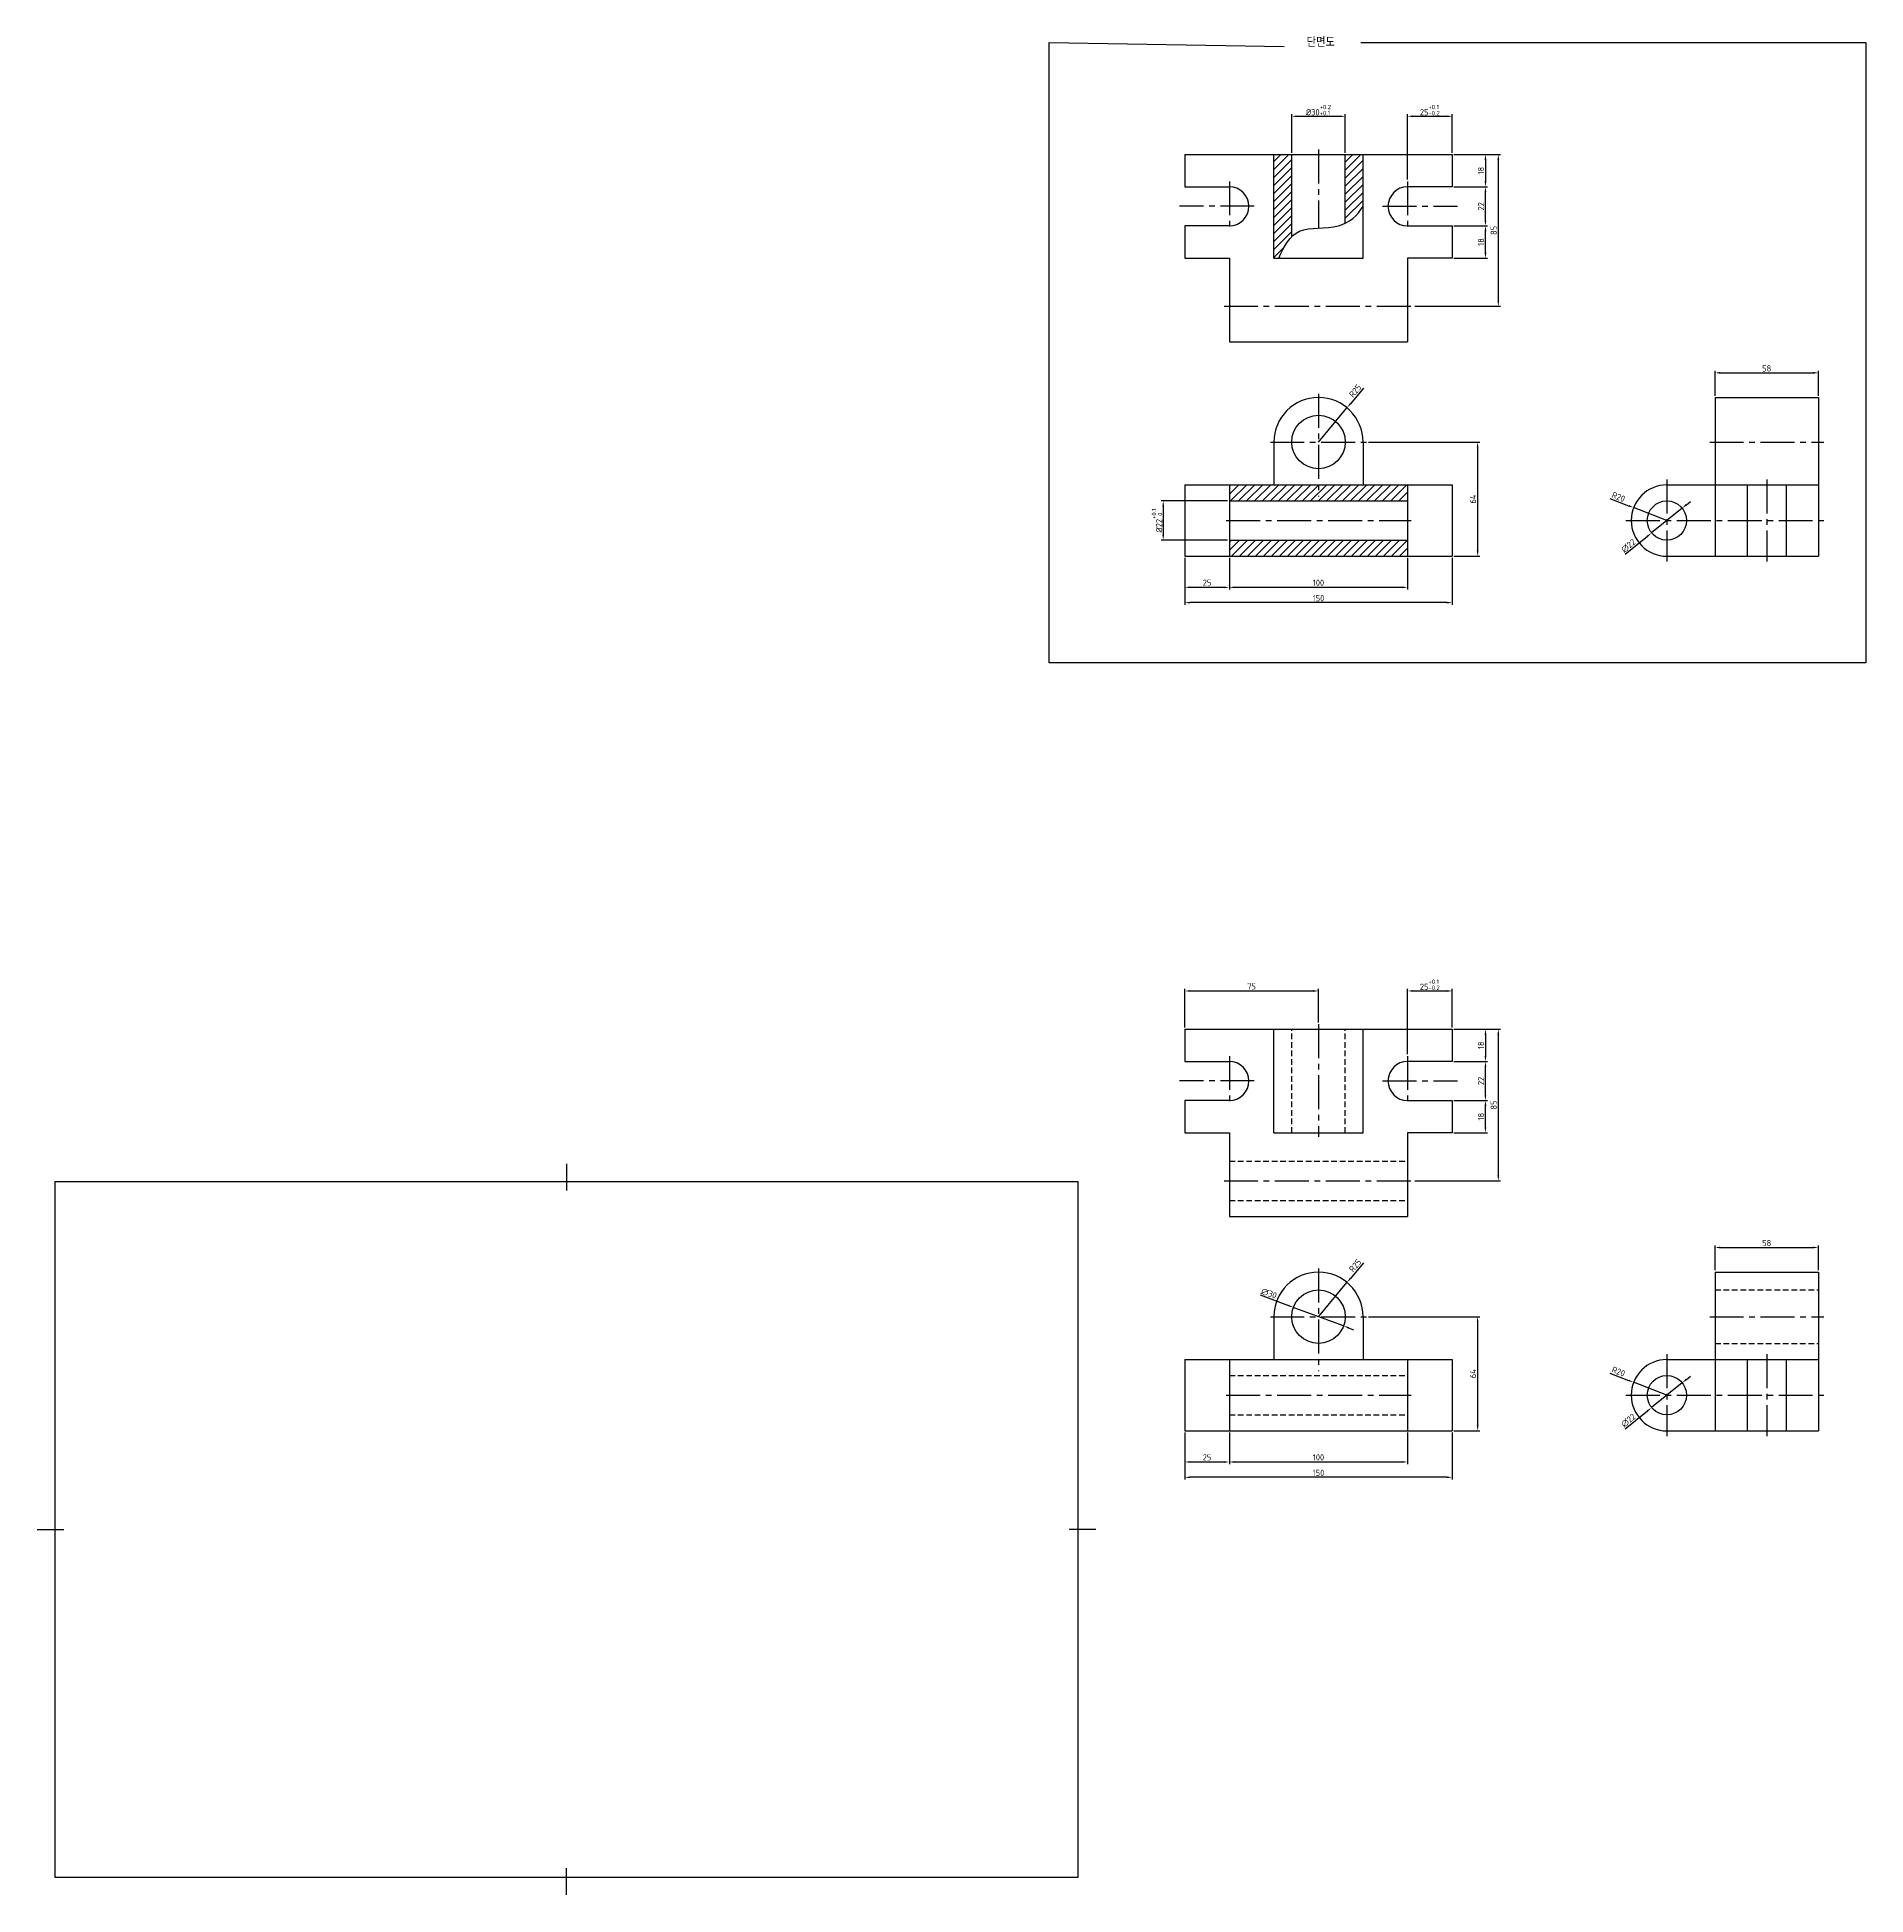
# Model space of a CAD drawing. Header units: millimetres. Extents: x 0 to 3615, y 0 to 1042.
# Drawn here: x 0 to 1026, y 0 to 1042 of the extents above; entities that cross this region are included whole.
import ezdxf

# ---------------------------------------------------------------- set-up
doc = ezdxf.new("R2010")
doc.units = ezdxf.units.MM
doc.linetypes.add('CENTER2', pattern=[28.575, 19.05, -3.175, 3.175, -3.175])
doc.linetypes.add('HIDDEN2', pattern=[4.7625, 3.175, -1.5875])
for name, color, linetype in [('가는실선', 7, 'Continuous'), ('문자', 2, 'Continuous'), ('숨은선', 2, 'HIDDEN2'), ('외형선', 3, 'Continuous'), ('윤곽선', 4, 'Continuous'), ('중심선', 7, 'CENTER2')]:
    doc.layers.add(name, color=color, linetype=linetype)
doc.styles.get("Standard").update_dxf_attribs({"font": 'isocp.shx', "bigfont": 'whgtxt.shx'})
doc.dimstyles.new('ISO-25', dxfattribs={"dimtxt": 3.5, "dimasz": 3, "dimexe": 1.2, "dimexo": 1, "dimgap": 0.8, "dimtad": 1, "dimdec": 3, "dimdsep": 46, "dimtxsty": 'Standard', "dimcen": 0, "dimclrd": 7, "dimclre": 7, "dimclrt": 2, "dimadec": 0, "dimazin": 2, "dimtfac": 1, "dimtdec": 3, "dimtmove": 0, "dimatfit": 3, "dimfxl": 0, "dimlwd": -1, "dimlwe": -1, "dimarcsym": 0})

# ---------------------------------------------------------------- blocks, each defined once
blk = doc.blocks.new('*D1')
at = {"layer": 'Defpoints', "color": 0}
for p in [(718.9, 507), (643.9, 485.5), (718.9, 488.3)]:
    blk.add_point(p, dxfattribs=at)
at = {"layer": '외형선', "color": 7}
for p, q in [((643.9, 486.5), (643.9, 508.2)), ((646.9, 507), (715.9, 507)), ((718.9, 489.3), (718.9, 508.2))]:
    blk.add_line(p, q, dxfattribs=at)
for points in [[(646.9, 507.5), (646.9, 506.5), (643.9, 507)], [(715.9, 507.5), (715.9, 506.5), (718.9, 507)]]:
    blk.add_solid(points, dxfattribs=at)
at = {"layer": '외형선', "color": 2, "insert": (681.4, 509.6), "char_height": 3.5, "attachment_point": 5}
blk.add_mtext('75', dxfattribs=at)
blk = doc.blocks.new('*D2')
at = {"layer": 'Defpoints', "color": 0}
for p in [(793.9, 507), (793.9, 485.5), (768.9, 470.5)]:
    blk.add_point(p, dxfattribs=at)
at = {"layer": '외형선', "color": 7}
for p, q in [((768.9, 471.5), (768.9, 508.2)), ((771.9, 507), (790.9, 507)), ((793.9, 486.5), (793.9, 508.2))]:
    blk.add_line(p, q, dxfattribs=at)
for points in [[(771.9, 507.5), (771.9, 506.5), (768.9, 507)], [(790.9, 507.5), (790.9, 506.5), (793.9, 507)]]:
    blk.add_solid(points, dxfattribs=at)
at = {"layer": '외형선', "color": 2, "insert": (781.4, 510.5), "char_height": 3.5, "attachment_point": 5}
blk.add_mtext('25{\\H0.7x;\\S+0.1^ -0.2;}', dxfattribs=at)
blk = doc.blocks.new('*D3')
at = {"layer": 'Defpoints', "color": 0}
for p in [(793.9, 485.5), (793.9, 467.5), (812.6, 467.5)]:
    blk.add_point(p, dxfattribs=at)
at = {"layer": '외형선', "color": 7}
for p, q in [((794.9, 485.5), (813.8, 485.5)), ((812.6, 482.5), (812.6, 470.5)), ((794.9, 467.5), (813.8, 467.5))]:
    blk.add_line(p, q, dxfattribs=at)
for points in [[(812.1, 482.5), (813.1, 482.5), (812.6, 485.5)], [(812.1, 470.5), (813.1, 470.5), (812.6, 467.5)]]:
    blk.add_solid(points, dxfattribs=at)
at = {"layer": '외형선', "color": 2, "insert": (810.1, 476.5), "char_height": 3.5, "attachment_point": 5, "rotation": 90}
blk.add_mtext('18', dxfattribs=at)
blk = doc.blocks.new('*D4')
at = {"layer": 'Defpoints', "color": 0}
for p in [(812.6, 467.5), (812.6, 467.5), (793.9, 445.5)]:
    blk.add_point(p, dxfattribs=at)
at = {"layer": '외형선', "color": 7}
for p, q in [((812.6, 448.5), (812.6, 464.5)), ((813.6, 467.5), (813.8, 467.5)), ((794.9, 445.5), (813.8, 445.5))]:
    blk.add_line(p, q, dxfattribs=at)
for points in [[(812.1, 464.5), (813.1, 464.5), (812.6, 467.5)], [(812.1, 448.5), (813.1, 448.5), (812.6, 445.5)]]:
    blk.add_solid(points, dxfattribs=at)
at = {"layer": '외형선', "color": 2, "insert": (810.1, 456.5), "char_height": 3.5, "attachment_point": 5, "rotation": 90}
blk.add_mtext('22', dxfattribs=at)
blk = doc.blocks.new('*D5')
at = {"layer": 'Defpoints', "color": 0}
for p in [(812.6, 445.5), (812.6, 445.5), (793.9, 427.5)]:
    blk.add_point(p, dxfattribs=at)
at = {"layer": '외형선', "color": 7}
for p, q in [((812.6, 430.5), (812.6, 442.5)), ((813.6, 445.5), (813.8, 445.5)), ((794.9, 427.5), (813.8, 427.5))]:
    blk.add_line(p, q, dxfattribs=at)
for points in [[(812.1, 442.5), (813.1, 442.5), (812.6, 445.5)], [(812.1, 430.5), (813.1, 430.5), (812.6, 427.5)]]:
    blk.add_solid(points, dxfattribs=at)
at = {"layer": '외형선', "color": 2, "insert": (810.1, 436.5), "char_height": 3.5, "attachment_point": 5, "rotation": 90}
blk.add_mtext('18', dxfattribs=at)
blk = doc.blocks.new('*D6')
at = {"layer": 'Defpoints', "color": 0}
for p in [(793.9, 485.5), (771.9, 400.5), (819.8, 400.5)]:
    blk.add_point(p, dxfattribs=at)
at = {"layer": '외형선', "color": 7}
for p, q in [((794.9, 485.5), (821, 485.5)), ((819.8, 482.5), (819.8, 403.5)), ((772.9, 400.5), (821, 400.5))]:
    blk.add_line(p, q, dxfattribs=at)
for points in [[(819.3, 482.5), (820.3, 482.5), (819.8, 485.5)], [(819.3, 403.5), (820.3, 403.5), (819.8, 400.5)]]:
    blk.add_solid(points, dxfattribs=at)
at = {"layer": '외형선', "color": 2, "insert": (817.2, 443), "char_height": 3.5, "attachment_point": 5, "rotation": 90}
blk.add_mtext('85', dxfattribs=at)
blk = doc.blocks.new('*D7')
at = {"layer": 'Defpoints', "color": 0}
for p in [(734.9, 343.5), (718.9, 324.3)]:
    blk.add_point(p, dxfattribs=at)
at = {"layer": '외형선', "color": 7}
for p, q in [((744.2, 354.5), (736.8, 345.8)), ((718.9, 324.3), (734.9, 343.5))]:
    blk.add_line(p, q, dxfattribs=at)
blk.add_solid([(736.5, 346.1), (737.2, 345.5), (734.9, 343.5)], dxfattribs=at)
at = {"layer": '외형선', "color": 2, "insert": (739.5, 353), "char_height": 3.5, "attachment_point": 5, "rotation": 50.1477}
blk.add_mtext('R25', dxfattribs=at)
blk = doc.blocks.new('*D8')
at = {"layer": 'Defpoints', "color": 0}
for p in [(704.8, 329.5), (733, 319.1)]:
    blk.add_point(p, dxfattribs=at)
at = {"layer": '외형선', "color": 7}
for p, q in [((686.2, 336.5), (702, 330.6)), ((733, 319.1), (704.8, 329.5)), ((735.8, 318), (738.6, 317))]:
    blk.add_line(p, q, dxfattribs=at)
for points in [[(702.2, 331), (701.9, 330.1), (704.8, 329.5)], [(736, 318.5), (735.6, 317.6), (733, 319.1)]]:
    blk.add_solid(points, dxfattribs=at)
at = {"layer": '외형선', "color": 2, "insert": (691.1, 337.3), "char_height": 3.5, "attachment_point": 5, "rotation": 339.6051}
blk.add_mtext('∅30', dxfattribs=at)
blk = doc.blocks.new('*D9')
at = {"layer": 'Defpoints', "color": 0}
for p in [(745.9, 324.3), (793.9, 260.3), (808.2, 260.3)]:
    blk.add_point(p, dxfattribs=at)
at = {"layer": '외형선', "color": 7}
for p, q in [((746.9, 324.3), (809.4, 324.3)), ((808.2, 321.3), (808.2, 263.3)), ((794.9, 260.3), (809.4, 260.3))]:
    blk.add_line(p, q, dxfattribs=at)
for points in [[(807.7, 321.3), (808.7, 321.3), (808.2, 324.3)], [(807.7, 263.3), (808.7, 263.3), (808.2, 260.3)]]:
    blk.add_solid(points, dxfattribs=at)
at = {"layer": '외형선', "color": 2, "insert": (805.6, 292.3), "char_height": 3.5, "attachment_point": 5, "rotation": 90}
blk.add_mtext('64', dxfattribs=at)
blk = doc.blocks.new('*D10')
at = {"layer": 'Defpoints', "color": 0}
for p in [(668.9, 260.3), (768.9, 260.3), (768.9, 242.8)]:
    blk.add_point(p, dxfattribs=at)
at = {"layer": '외형선', "color": 7}
for p, q in [((668.9, 259.3), (668.9, 241.6)), ((768.9, 259.3), (768.9, 241.6)), ((671.9, 242.8), (765.9, 242.8))]:
    blk.add_line(p, q, dxfattribs=at)
for points in [[(671.9, 243.3), (671.9, 242.3), (668.9, 242.8)], [(765.9, 243.3), (765.9, 242.3), (768.9, 242.8)]]:
    blk.add_solid(points, dxfattribs=at)
at = {"layer": '외형선', "color": 2, "insert": (718.9, 245.4), "char_height": 3.5, "attachment_point": 5}
blk.add_mtext('100', dxfattribs=at)
blk = doc.blocks.new('*D11')
at = {"layer": 'Defpoints', "color": 0}
for p in [(643.9, 260.3), (668.9, 242.8), (668.9, 242.8)]:
    blk.add_point(p, dxfattribs=at)
at = {"layer": '외형선', "color": 7}
for p, q in [((643.9, 259.3), (643.9, 241.6)), ((646.9, 242.8), (665.9, 242.8)), ((668.9, 243.8), (668.9, 244))]:
    blk.add_line(p, q, dxfattribs=at)
for points in [[(646.9, 243.3), (646.9, 242.3), (643.9, 242.8)], [(665.9, 243.3), (665.9, 242.3), (668.9, 242.8)]]:
    blk.add_solid(points, dxfattribs=at)
at = {"layer": '외형선', "color": 2, "insert": (656.4, 245.4), "char_height": 3.5, "attachment_point": 5}
blk.add_mtext('25', dxfattribs=at)
blk = doc.blocks.new('*D12')
at = {"layer": 'Defpoints', "color": 0}
for p in [(793.9, 260.3), (643.9, 242.8), (643.9, 234.2)]:
    blk.add_point(p, dxfattribs=at)
at = {"layer": '외형선', "color": 7}
for p, q in [((793.9, 259.3), (793.9, 233)), ((643.9, 241.8), (643.9, 233)), ((790.9, 234.2), (646.9, 234.2))]:
    blk.add_line(p, q, dxfattribs=at)
for points in [[(646.9, 234.7), (646.9, 233.7), (643.9, 234.2)], [(790.9, 234.7), (790.9, 233.7), (793.9, 234.2)]]:
    blk.add_solid(points, dxfattribs=at)
at = {"layer": '외형선', "color": 2, "insert": (718.9, 236.7), "char_height": 3.5, "attachment_point": 5}
blk.add_mtext('150', dxfattribs=at)
blk = doc.blocks.new('*D13')
at = {"layer": 'Defpoints', "color": 0}
for p in [(895.7, 287.5), (914.4, 280.3)]:
    blk.add_point(p, dxfattribs=at)
at = {"layer": '외형선', "color": 7}
for p, q in [((882.4, 292.6), (892.9, 288.5)), ((914.4, 280.3), (895.7, 287.5))]:
    blk.add_line(p, q, dxfattribs=at)
blk.add_solid([(893.1, 289), (892.8, 288.1), (895.7, 287.5)], dxfattribs=at)
at = {"layer": '외형선', "color": 2, "insert": (887.2, 293.5), "char_height": 3.5, "attachment_point": 5, "rotation": 338.8867}
blk.add_mtext('R20', dxfattribs=at)
blk = doc.blocks.new('*D14')
at = {"layer": 'Defpoints', "color": 0}
for p in [(922.9, 287.2), (905.8, 273.3)]:
    blk.add_point(p, dxfattribs=at)
at = {"layer": '외형선', "color": 7}
for p, q in [((922.9, 287.2), (905.8, 273.3)), ((925.3, 289.1), (927.6, 290.9)), ((891, 261.4), (903.5, 271.5))]:
    blk.add_line(p, q, dxfattribs=at)
for points in [[(925, 289.5), (925.6, 288.7), (922.9, 287.2)], [(903.2, 271.8), (903.8, 271.1), (905.8, 273.3)]]:
    blk.add_solid(points, dxfattribs=at)
at = {"layer": '외형선', "color": 2, "insert": (892.8, 266.1), "char_height": 3.5, "attachment_point": 5, "rotation": 38.9608}
blk.add_mtext('∅22', dxfattribs=at)
blk = doc.blocks.new('*D15')
at = {"layer": 'Defpoints', "color": 0}
for p in [(999.4, 363.1), (941.4, 349.3), (999.4, 349.3)]:
    blk.add_point(p, dxfattribs=at)
at = {"layer": '외형선', "color": 7}
for p, q in [((941.4, 350.3), (941.4, 364.3)), ((944.4, 363.1), (996.4, 363.1)), ((999.4, 350.3), (999.4, 364.3))]:
    blk.add_line(p, q, dxfattribs=at)
for points in [[(944.4, 363.6), (944.4, 362.6), (941.4, 363.1)], [(996.4, 363.6), (996.4, 362.6), (999.4, 363.1)]]:
    blk.add_solid(points, dxfattribs=at)
at = {"layer": '외형선', "color": 2, "insert": (970.4, 365.6), "char_height": 3.5, "attachment_point": 5}
blk.add_mtext('58', dxfattribs=at)
blk = doc.blocks.new('*D43')
at = {"layer": 'Defpoints', "color": 0}
for p in [(793.9, 997.6), (793.9, 976.1), (768.9, 961.1)]:
    blk.add_point(p, dxfattribs=at)
at = {"layer": '외형선', "color": 7}
for p, q in [((768.9, 962.1), (768.9, 998.8)), ((771.9, 997.6), (790.9, 997.6)), ((793.9, 977.1), (793.9, 998.8))]:
    blk.add_line(p, q, dxfattribs=at)
for points in [[(771.9, 998.1), (771.9, 997.1), (768.9, 997.6)], [(790.9, 998.1), (790.9, 997.1), (793.9, 997.6)]]:
    blk.add_solid(points, dxfattribs=at)
at = {"layer": '외형선', "color": 2, "insert": (781.4, 1001.1), "char_height": 3.5, "attachment_point": 5}
blk.add_mtext('25{\\H0.7x;\\S+0.1^ -0.2;}', dxfattribs=at)
blk = doc.blocks.new('*D44')
at = {"layer": 'Defpoints', "color": 0}
for p in [(793.9, 976.1), (793.9, 958.1), (812.6, 958.1)]:
    blk.add_point(p, dxfattribs=at)
at = {"layer": '외형선', "color": 7}
for p, q in [((794.9, 976.1), (813.8, 976.1)), ((812.6, 973.1), (812.6, 961.1)), ((794.9, 958.1), (813.8, 958.1))]:
    blk.add_line(p, q, dxfattribs=at)
for points in [[(812.1, 973.1), (813.1, 973.1), (812.6, 976.1)], [(812.1, 961.1), (813.1, 961.1), (812.6, 958.1)]]:
    blk.add_solid(points, dxfattribs=at)
at = {"layer": '외형선', "color": 2, "insert": (810.1, 967.1), "char_height": 3.5, "attachment_point": 5, "rotation": 90}
blk.add_mtext('18', dxfattribs=at)
blk = doc.blocks.new('*D45')
at = {"layer": 'Defpoints', "color": 0}
for p in [(812.6, 958.1), (812.6, 958.1), (793.9, 936.1)]:
    blk.add_point(p, dxfattribs=at)
at = {"layer": '외형선', "color": 7}
for p, q in [((812.6, 939.1), (812.6, 955.1)), ((813.6, 958.1), (813.8, 958.1)), ((794.9, 936.1), (813.8, 936.1))]:
    blk.add_line(p, q, dxfattribs=at)
for points in [[(812.1, 955.1), (813.1, 955.1), (812.6, 958.1)], [(812.1, 939.1), (813.1, 939.1), (812.6, 936.1)]]:
    blk.add_solid(points, dxfattribs=at)
at = {"layer": '외형선', "color": 2, "insert": (810.1, 947.1), "char_height": 3.5, "attachment_point": 5, "rotation": 90}
blk.add_mtext('22', dxfattribs=at)
blk = doc.blocks.new('*D39')
at = {"layer": 'Defpoints', "color": 0}
for p in [(812.6, 936.1), (812.6, 936.1), (793.9, 918.1)]:
    blk.add_point(p, dxfattribs=at)
at = {"layer": '외형선', "color": 7}
for p, q in [((812.6, 921.1), (812.6, 933.1)), ((813.6, 936.1), (813.8, 936.1)), ((794.9, 918.1), (813.8, 918.1))]:
    blk.add_line(p, q, dxfattribs=at)
for points in [[(812.1, 933.1), (813.1, 933.1), (812.6, 936.1)], [(812.1, 921.1), (813.1, 921.1), (812.6, 918.1)]]:
    blk.add_solid(points, dxfattribs=at)
at = {"layer": '외형선', "color": 2, "insert": (810.1, 927.1), "char_height": 3.5, "attachment_point": 5, "rotation": 90}
blk.add_mtext('18', dxfattribs=at)
blk = doc.blocks.new('*D40')
at = {"layer": 'Defpoints', "color": 0}
for p in [(793.9, 976.1), (771.9, 891.1), (819.8, 891.1)]:
    blk.add_point(p, dxfattribs=at)
at = {"layer": '외형선', "color": 7}
for p, q in [((794.9, 976.1), (821, 976.1)), ((819.8, 973.1), (819.8, 894.1)), ((772.9, 891.1), (821, 891.1))]:
    blk.add_line(p, q, dxfattribs=at)
for points in [[(819.3, 973.1), (820.3, 973.1), (819.8, 976.1)], [(819.3, 894.1), (820.3, 894.1), (819.8, 891.1)]]:
    blk.add_solid(points, dxfattribs=at)
at = {"layer": '외형선', "color": 2, "insert": (817.2, 933.6), "char_height": 3.5, "attachment_point": 5, "rotation": 90}
blk.add_mtext('85', dxfattribs=at)
blk = doc.blocks.new('*D41')
at = {"layer": 'Defpoints', "color": 0}
for p in [(734.9, 834.1), (718.9, 814.9)]:
    blk.add_point(p, dxfattribs=at)
at = {"layer": '외형선', "color": 7}
for p, q in [((744.2, 845.1), (736.8, 836.4)), ((718.9, 814.9), (734.9, 834.1))]:
    blk.add_line(p, q, dxfattribs=at)
blk.add_solid([(736.5, 836.7), (737.2, 836.1), (734.9, 834.1)], dxfattribs=at)
at = {"layer": '외형선', "color": 2, "insert": (739.5, 843.6), "char_height": 3.5, "attachment_point": 5, "rotation": 50.1477}
blk.add_mtext('R25', dxfattribs=at)
blk = doc.blocks.new('*D42')
at = {"layer": 'Defpoints', "color": 0}
for p in [(745.9, 814.9), (793.9, 750.9), (808.2, 750.9)]:
    blk.add_point(p, dxfattribs=at)
at = {"layer": '외형선', "color": 7}
for p, q in [((746.9, 814.9), (809.4, 814.9)), ((808.2, 811.9), (808.2, 753.9)), ((794.9, 750.9), (809.4, 750.9))]:
    blk.add_line(p, q, dxfattribs=at)
for points in [[(807.7, 811.9), (808.7, 811.9), (808.2, 814.9)], [(807.7, 753.9), (808.7, 753.9), (808.2, 750.9)]]:
    blk.add_solid(points, dxfattribs=at)
at = {"layer": '외형선', "color": 2, "insert": (805.6, 782.9), "char_height": 3.5, "attachment_point": 5, "rotation": 90}
blk.add_mtext('64', dxfattribs=at)
blk = doc.blocks.new('*D46')
at = {"layer": 'Defpoints', "color": 0}
for p in [(668.9, 750.9), (768.9, 750.9), (768.9, 733.4)]:
    blk.add_point(p, dxfattribs=at)
at = {"layer": '외형선', "color": 7}
for p, q in [((668.9, 749.9), (668.9, 732.2)), ((768.9, 749.9), (768.9, 732.2)), ((671.9, 733.4), (765.9, 733.4))]:
    blk.add_line(p, q, dxfattribs=at)
for points in [[(671.9, 733.9), (671.9, 732.9), (668.9, 733.4)], [(765.9, 733.9), (765.9, 732.9), (768.9, 733.4)]]:
    blk.add_solid(points, dxfattribs=at)
at = {"layer": '외형선', "color": 2, "insert": (718.9, 736), "char_height": 3.5, "attachment_point": 5}
blk.add_mtext('100', dxfattribs=at)
blk = doc.blocks.new('*D47')
at = {"layer": 'Defpoints', "color": 0}
for p in [(643.9, 750.9), (668.9, 733.4), (668.9, 733.4)]:
    blk.add_point(p, dxfattribs=at)
at = {"layer": '외형선', "color": 7}
for p, q in [((643.9, 749.9), (643.9, 732.2)), ((646.9, 733.4), (665.9, 733.4)), ((668.9, 734.4), (668.9, 734.6))]:
    blk.add_line(p, q, dxfattribs=at)
for points in [[(646.9, 733.9), (646.9, 732.9), (643.9, 733.4)], [(665.9, 733.9), (665.9, 732.9), (668.9, 733.4)]]:
    blk.add_solid(points, dxfattribs=at)
at = {"layer": '외형선', "color": 2, "insert": (656.4, 736), "char_height": 3.5, "attachment_point": 5}
blk.add_mtext('25', dxfattribs=at)
blk = doc.blocks.new('*D48')
at = {"layer": 'Defpoints', "color": 0}
for p in [(793.9, 750.9), (643.9, 733.4), (643.9, 724.8)]:
    blk.add_point(p, dxfattribs=at)
at = {"layer": '외형선', "color": 7}
for p, q in [((793.9, 749.9), (793.9, 723.6)), ((643.9, 732.4), (643.9, 723.6)), ((790.9, 724.8), (646.9, 724.8))]:
    blk.add_line(p, q, dxfattribs=at)
for points in [[(646.9, 725.3), (646.9, 724.3), (643.9, 724.8)], [(790.9, 725.3), (790.9, 724.3), (793.9, 724.8)]]:
    blk.add_solid(points, dxfattribs=at)
at = {"layer": '외형선', "color": 2, "insert": (718.9, 727.3), "char_height": 3.5, "attachment_point": 5}
blk.add_mtext('150', dxfattribs=at)
blk = doc.blocks.new('*D49')
at = {"layer": 'Defpoints', "color": 0}
for p in [(895.7, 778.1), (914.4, 770.9)]:
    blk.add_point(p, dxfattribs=at)
at = {"layer": '외형선', "color": 7}
for p, q in [((882.4, 783.2), (892.9, 779.1)), ((914.4, 770.9), (895.7, 778.1))]:
    blk.add_line(p, q, dxfattribs=at)
blk.add_solid([(893.1, 779.6), (892.8, 778.7), (895.7, 778.1)], dxfattribs=at)
at = {"layer": '외형선', "color": 2, "insert": (887.2, 784.1), "char_height": 3.5, "attachment_point": 5, "rotation": 338.8867}
blk.add_mtext('R20', dxfattribs=at)
blk = doc.blocks.new('*D50')
at = {"layer": 'Defpoints', "color": 0}
for p in [(922.9, 777.8), (905.8, 763.9)]:
    blk.add_point(p, dxfattribs=at)
at = {"layer": '외형선', "color": 7}
for p, q in [((925.3, 779.7), (927.6, 781.6)), ((922.9, 777.8), (905.8, 763.9)), ((891, 752), (903.5, 762.1))]:
    blk.add_line(p, q, dxfattribs=at)
for points in [[(925, 780.1), (925.6, 779.3), (922.9, 777.8)], [(903.2, 762.4), (903.8, 761.7), (905.8, 763.9)]]:
    blk.add_solid(points, dxfattribs=at)
at = {"layer": '외형선', "color": 2, "insert": (892.8, 756.7), "char_height": 3.5, "attachment_point": 5, "rotation": 38.9608}
blk.add_mtext('∅22', dxfattribs=at)
blk = doc.blocks.new('*D38')
at = {"layer": 'Defpoints', "color": 0}
for p in [(999.4, 853.7), (941.4, 839.9), (999.4, 839.9)]:
    blk.add_point(p, dxfattribs=at)
at = {"layer": '외형선', "color": 7}
for p, q in [((941.4, 840.9), (941.4, 854.9)), ((999.4, 840.9), (999.4, 854.9)), ((944.4, 853.7), (996.4, 853.7))]:
    blk.add_line(p, q, dxfattribs=at)
for points in [[(944.4, 854.2), (944.4, 853.2), (941.4, 853.7)], [(996.4, 854.2), (996.4, 853.2), (999.4, 853.7)]]:
    blk.add_solid(points, dxfattribs=at)
at = {"layer": '외형선', "color": 2, "insert": (970.4, 856.2), "char_height": 3.5, "attachment_point": 5}
blk.add_mtext('58', dxfattribs=at)
blk = doc.blocks.new('*D51')
at = {"layer": 'Defpoints', "color": 0}
for p in [(668.9, 781.9), (631.8, 759.9), (668.9, 759.9)]:
    blk.add_point(p, dxfattribs=at)
at = {"layer": '외형선', "color": 7}
for p, q in [((667.9, 781.9), (630.6, 781.9)), ((631.8, 778.9), (631.8, 762.9)), ((667.9, 759.9), (630.6, 759.9))]:
    blk.add_line(p, q, dxfattribs=at)
for points in [[(631.3, 778.9), (632.3, 778.9), (631.8, 781.9)], [(631.3, 762.9), (632.3, 762.9), (631.8, 759.9)]]:
    blk.add_solid(points, dxfattribs=at)
at = {"layer": '외형선', "color": 2, "insert": (628.3, 770.9), "char_height": 3.5, "attachment_point": 5, "rotation": 90}
blk.add_mtext('%%C22{\\H0.7x;\\S+0.1^  0;}', dxfattribs=at)
blk = doc.blocks.new('*D52')
at = {"layer": 'Defpoints', "color": 0}
for p in [(733.9, 997.6), (703.9, 976.1), (733.9, 976.1)]:
    blk.add_point(p, dxfattribs=at)
at = {"layer": '외형선', "color": 7}
for p, q in [((703.9, 977.1), (703.9, 998.8)), ((706.9, 997.6), (730.9, 997.6)), ((733.9, 977.1), (733.9, 998.8))]:
    blk.add_line(p, q, dxfattribs=at)
for points in [[(706.9, 998.1), (706.9, 997.1), (703.9, 997.6)], [(730.9, 998.1), (730.9, 997.1), (733.9, 997.6)]]:
    blk.add_solid(points, dxfattribs=at)
at = {"layer": '외형선', "color": 2, "insert": (718.9, 1001.1), "char_height": 3.5, "attachment_point": 5}
blk.add_mtext('%%C30{\\H0.7x;\\S+0.2^ +0.1;}', dxfattribs=at)

msp = doc.modelspace()

# ---------------------------------------------------------------- hatches: boundary and pattern name
at = {"layer": '가는실선'}
h = msp.add_hatch(dxfattribs=at)
h.set_pattern_fill('ANSI31', color=256)
edge = h.paths.add_edge_path()
edge.add_line((703.907, 976.1123), (693.907, 976.1123))
edge.add_line((693.907, 976.1123), (693.907, 918.1123))
edge.add_line((693.907, 918.1123), (696.6756, 918.1123))
edge.add_spline(control_points=[(696.6756, 918.1123), (698.6634, 922.8384), (700.9043, 927.1241), (703.907, 930.0847)], knot_values=[6.846417629, 6.846417629, 6.846417629, 6.846417629, 20.604406834, 20.604406834, 20.604406834, 20.604406834], degree=3, periodic=0)
edge.add_line((703.907, 930.0847), (703.907, 976.1123))
edge = h.paths.add_edge_path()
edge.add_line((743.907, 976.1123), (733.907, 976.1123))
edge.add_line((733.907, 976.1123), (733.907, 937.6617))
edge.add_spline(control_points=[(733.907, 937.6617), (738.0972, 939.7749), (741.6353, 943.1596), (743.907, 947.1123)], knot_values=[52.560252273, 52.560252273, 52.560252273, 52.560252273, 66.214201081, 66.214201081, 66.214201081, 66.214201081], degree=3, periodic=0)
edge.add_line((743.907, 947.1123), (743.907, 976.1123))
h = msp.add_hatch(dxfattribs=at)
h.set_pattern_fill('ANSI31', color=256)
h.paths.add_polyline_path([(668.907, 790.9022), (668.907, 781.8621), (768.907, 781.8621), (768.907, 790.9022)])
h.paths.add_polyline_path([(768.907, 759.8621), (668.907, 759.8621), (668.907, 750.9022), (768.907, 750.9022)])

# ---------------------------------------------------------------- linework, layer by layer
msp.add_open_spline([(696.6756, 918.1123), (699.5162, 924.8659), (706.6479, 937.3015), (729.6221, 932.6504), (740.9777, 942.0153), (743.907, 947.1123)], degree=3, knots=[6.846417629, 6.846417629, 6.846417629, 6.846417629, 26.50677391, 48.607388891, 66.214201081, 66.214201081, 66.214201081, 66.214201081], dxfattribs=at)
at = {"layer": '숨은선'}
for p, q in [((703.907, 427.5085), (703.907, 485.5085)), ((733.907, 427.5085), (733.907, 485.5085)), ((668.907, 411.5085), (768.907, 411.5085)), ((668.907, 389.5085), (768.907, 389.5085)), ((941.3918, 339.2984), (999.3918, 339.2984)), ((941.3918, 309.2984), (999.3918, 309.2984)), ((668.907, 291.2583), (768.907, 291.2583)), ((668.907, 269.2583), (768.907, 269.2583))]:
    msp.add_line(p, q, dxfattribs=at)
at = {"layer": '외형선'}
for p, q in [((567.7348, 691.0685), (567.7348, 1039.0283)), ((567.7348, 1039.0283), (699.6883, 1036.7535)), ((742.7325, 1039.0283), (1026.0215, 1039.0283)), ((1026.0215, 1039.0283), (1026.0215, 691.0685)), ((643.907, 976.1123), (793.907, 976.1123)), ((643.907, 976.1123), (643.907, 958.1123)), ((693.907, 918.1123), (693.907, 976.1123)), ((703.907, 930.0847), (703.907, 976.1123)), ((733.907, 937.6617), (733.907, 976.1123)), ((743.907, 918.1123), (743.907, 976.1123)), ((793.907, 976.1123), (793.907, 958.1123)), ((643.907, 958.1123), (668.907, 958.1123)), ((793.907, 958.1123), (768.907, 958.1123)), ((668.907, 936.1123), (643.907, 936.1123)), ((643.907, 936.1123), (643.907, 918.1123)), ((768.907, 936.1123), (793.907, 936.1123)), ((793.907, 936.1123), (793.907, 918.1123)), ((643.907, 918.1123), (668.907, 918.1123)), ((668.907, 918.1123), (668.907, 871.1123)), ((693.907, 918.1123), (743.907, 918.1123)), ((793.907, 918.1123), (768.907, 918.1123)), ((768.907, 918.1123), (768.907, 871.1123)), ((668.907, 871.1123), (768.907, 871.1123)), ((941.3918, 839.9022), (941.3918, 750.8621)), ((941.3918, 839.9022), (999.3918, 839.9022)), ((999.3918, 839.9022), (999.3918, 750.8621)), ((693.907, 814.9022), (693.907, 790.9022)), ((743.907, 814.9022), (743.907, 790.9022)), ((643.907, 790.9022), (793.907, 790.9022)), ((643.907, 790.9022), (643.907, 750.9022)), ((668.907, 790.9022), (668.907, 750.9022)), ((668.907, 781.8621), (768.907, 781.8621)), ((768.907, 790.9022), (768.907, 750.9022)), ((793.907, 790.9022), (793.907, 750.9022)), ((914.3918, 790.8621), (999.3918, 790.8621)), ((959.3918, 790.8621), (959.3918, 750.8621)), ((981.3918, 790.8621), (981.3918, 750.8621)), ((643.907, 750.9022), (793.907, 750.9022)), ((668.907, 759.8621), (768.907, 759.8621)), ((914.3918, 750.8621), (999.3918, 750.8621)), ((1026.0215, 691.0685), (567.7348, 691.0685)), ((643.907, 485.5085), (793.907, 485.5085)), ((643.907, 485.5085), (643.907, 467.5085)), ((693.907, 427.5085), (693.907, 485.5085)), ((743.907, 427.5085), (743.907, 485.5085)), ((793.907, 485.5085), (793.907, 467.5085)), ((643.907, 467.5085), (668.907, 467.5085)), ((793.907, 467.5085), (768.907, 467.5085)), ((668.907, 445.5085), (643.907, 445.5085)), ((643.907, 445.5085), (643.907, 427.5085)), ((768.907, 445.5085), (793.907, 445.5085)), ((793.907, 445.5085), (793.907, 427.5085)), ((643.907, 427.5085), (668.907, 427.5085)), ((668.907, 427.5085), (668.907, 380.5085)), ((693.907, 427.5085), (743.907, 427.5085)), ((793.907, 427.5085), (768.907, 427.5085)), ((768.907, 427.5085), (768.907, 380.5085)), ((297, 410), (297, 395)), ((668.907, 380.5085), (768.907, 380.5085)), ((941.3918, 349.2984), (941.3918, 260.2583)), ((941.3918, 349.2984), (999.3918, 349.2984)), ((999.3918, 349.2984), (999.3918, 260.2583)), ((693.907, 324.2984), (693.907, 300.2984)), ((743.907, 324.2984), (743.907, 300.2984)), ((643.907, 300.2984), (793.907, 300.2984)), ((643.907, 300.2984), (643.907, 260.2984)), ((668.907, 300.2984), (668.907, 260.2984)), ((768.907, 300.2984), (768.907, 260.2984)), ((793.907, 300.2984), (793.907, 260.2984)), ((914.3918, 300.2583), (999.3918, 300.2583)), ((959.3918, 300.2583), (959.3918, 260.2583)), ((981.3918, 300.2583), (981.3918, 260.2583)), ((643.907, 260.2984), (793.907, 260.2984)), ((914.3918, 260.2583), (999.3918, 260.2583)), ((0, 205), (15, 205)), ((594, 205), (579, 205)), ((297, 0), (297, 15))]:
    msp.add_line(p, q, dxfattribs=at)
for centre, radius in [((718.907, 814.9022), 15), ((914.3918, 770.8621), 11), ((718.907, 324.2984), 15), ((914.3918, 280.2583), 11)]:
    msp.add_circle(centre, radius, dxfattribs=at)
for centre, radius, start, end in [((668.907, 947.1123), 11, 270, 90), ((768.907, 947.1123), 11, 90, 270), ((718.907, 814.9022), 25, 0, 180), ((914.3918, 770.8621), 20, 90, 270), ((668.907, 456.5085), 11, 270, 90), ((768.907, 456.5085), 11, 90, 270), ((718.907, 324.2984), 25, 0, 180), ((914.3918, 280.2583), 20, 90, 270)]:
    msp.add_arc(centre, radius, start, end, dxfattribs=at)
at = {"layer": '윤곽선'}
msp.add_lwpolyline([(10, 10), (584, 10), (584, 400), (10, 400)], close=True, dxfattribs=at)
at = {"layer": '중심선'}
for p, q in [((718.907, 978.9102), (718.907, 934.838)), ((668.907, 961.1123), (668.907, 933.1123)), ((768.907, 961.1123), (768.907, 933.1123)), ((682.907, 947.1123), (640.907, 947.1123)), ((754.907, 947.1123), (796.907, 947.1123)), ((665.907, 891.1123), (771.907, 891.1123)), ((718.907, 841.9022), (718.907, 784.4335)), ((691.907, 814.9022), (745.907, 814.9022)), ((938.3918, 814.9022), (1002.3918, 814.9022)), ((914.3918, 793.8621), (914.3918, 747.8621)), ((970.3918, 793.8621), (970.3918, 747.8621)), ((667.2013, 770.8621), (770.8219, 770.8621)), ((891.3918, 770.8621), (1002.3918, 770.8621)), ((718.907, 488.3064), (718.907, 425.1153)), ((668.907, 470.5085), (668.907, 442.5085)), ((768.907, 470.5085), (768.907, 442.5085)), ((682.907, 456.5085), (640.907, 456.5085)), ((754.907, 456.5085), (796.907, 456.5085)), ((665.907, 400.5085), (771.907, 400.5085)), ((718.907, 351.2984), (718.907, 293.8297)), ((691.907, 324.2984), (745.907, 324.2984)), ((938.3918, 324.2984), (1002.3918, 324.2984)), ((914.3918, 303.2583), (914.3918, 257.2583)), ((970.3918, 303.2583), (970.3918, 257.2583)), ((667.2013, 280.2583), (770.8219, 280.2583)), ((891.3918, 280.2583), (1002.3918, 280.2583))]:
    msp.add_line(p, q, dxfattribs=at)

# ---------------------------------------------------------------- texts
at = {"layer": '문자', "insert": (712.2941, 1041.5535), "char_height": 5, "attachment_point": 1}
msp.add_mtext_dynamic_manual_height_columns('단면도', width=295.220287, gutter_width=12.5, heights=[0], dxfattribs=at)

# ---------------------------------------------------------------- dimensions: what is measured, and where the dimension line sits
at = {"layer": '외형선'}
for base, p1, p2, text, picture, middle in [((733.907, 997.6206), (703.907, 976.1123), (733.907, 976.1123), '%%C<>{\\H0.7x;\\S+0.2^ +0.1;}', '*D52', (718.907, 1001.0969)), ((793.907, 997.6206), (768.907, 961.1123), (793.907, 976.1123), '<>{\\H0.7x;\\S+0.1^ -0.2;}', '*D43', (781.407, 1001.0969)), ((793.907, 507.0168), (768.907, 470.5085), (793.907, 485.5085), '<>{\\H0.7x;\\S+0.1^ -0.2;}', '*D2', (781.407, 510.4931))]:
    dim = msp.add_linear_dim(base=base, p1=p1, p2=p2, text=text, dimstyle='ISO-25', dxfattribs=at)
    dim.commit()
    dim.dimension.update_dxf_attribs({"geometry": picture, "text_midpoint": middle})
for base, p1, p2, picture, middle in [((819.7705, 891.1123), (793.907, 976.1123), (771.907, 891.1123), '*D40', (817.2205, 933.6123)), ((812.6145, 958.1123), (793.907, 976.1123), (793.907, 958.1123), '*D44', (810.0645, 967.1123)), ((812.6145, 958.1123), (793.907, 936.1123), (812.6145, 958.1123), '*D45', (810.0641, 947.1123)), ((812.6145, 936.1123), (793.907, 918.1123), (812.6145, 936.1123), '*D39', (810.0645, 927.1123)), ((808.167, 750.9022), (745.907, 814.9022), (793.907, 750.9022), '*D42', (805.617, 782.9022)), ((819.7705, 400.5085), (793.907, 485.5085), (771.907, 400.5085), '*D6', (817.2205, 443.0085)), ((812.6145, 467.5085), (793.907, 485.5085), (793.907, 467.5085), '*D3', (810.0645, 476.5085)), ((812.6145, 467.5085), (793.907, 445.5085), (812.6145, 467.5085), '*D4', (810.0641, 456.5085)), ((812.6145, 445.5085), (793.907, 427.5085), (812.6145, 445.5085), '*D5', (810.0645, 436.5085)), ((808.167, 260.2984), (745.907, 324.2984), (793.907, 260.2984), '*D9', (805.617, 292.2984))]:
    dim = msp.add_linear_dim(base=base, p1=p1, p2=p2, angle=90, dimstyle='ISO-25', dxfattribs=at)
    dim.commit()
    dim.dimension.update_dxf_attribs({"geometry": picture, "text_midpoint": middle})
for base, p1, p2, picture, middle in [((999.3918, 853.6677), (941.3918, 839.9022), (999.3918, 839.9022), '*D38', (970.3918, 856.2177)), ((668.907, 733.4328), (643.907, 750.9022), (668.907, 733.4328), '*D47', (656.407, 735.9831)), ((643.907, 724.7775), (793.907, 750.9022), (643.907, 733.4328), '*D48', (718.907, 727.3275)), ((768.907, 733.4328), (668.907, 750.9022), (768.907, 750.9022), '*D46', (718.907, 735.9828)), ((718.907, 507.0168), (643.907, 485.5085), (718.907, 488.3064), '*D1', (681.407, 509.5668)), ((999.3918, 363.0639), (941.3918, 349.2984), (999.3918, 349.2984), '*D15', (970.3918, 365.6139)), ((668.907, 242.829), (643.907, 260.2984), (668.907, 242.829), '*D11', (656.407, 245.3793)), ((643.907, 234.1737), (793.907, 260.2984), (643.907, 242.829), '*D12', (718.907, 236.7237)), ((768.907, 242.829), (668.907, 260.2984), (768.907, 260.2984), '*D10', (718.907, 245.379))]:
    dim = msp.add_linear_dim(base=base, p1=p1, p2=p2, dimstyle='ISO-25', dxfattribs=at)
    dim.commit()
    dim.dimension.update_dxf_attribs({"geometry": picture, "text_midpoint": middle})
for center, mpoint, picture, middle in [((718.907, 814.9022), (734.9273, 834.0947), '*D41', (739.504, 843.5575)), ((914.3918, 770.8621), (895.7344, 778.0664), '*D49', (887.2065, 784.0932)), ((718.907, 324.2984), (734.9273, 343.4908), '*D7', (739.504, 352.9537)), ((914.3918, 280.2583), (895.7344, 287.4626), '*D13', (887.2065, 293.4894))]:
    dim = msp.add_radius_dim(center=center, mpoint=mpoint, dimstyle='ISO-25', dxfattribs=at)
    dim.commit()
    dim.dimension.update_dxf_attribs({"geometry": picture, "text_midpoint": middle})
dim = msp.add_linear_dim(base=(631.7505, 759.8621), p1=(668.907, 781.8621), p2=(668.907, 759.8621), angle=90, text='%%C<>{\\H0.7x;\\S+0.1^  0;}', dimstyle='ISO-25', dxfattribs=at)
dim.commit()
dim.dimension.update_dxf_attribs({"geometry": '*D51', "text_midpoint": (628.2745, 770.8621)})
for p1, p2, picture, middle in [((922.9452, 777.7788), (905.8385, 763.9455), '*D50', (894.4531, 754.7386)), ((732.9667, 319.071), (704.8473, 329.5257), '*D8', (690.2465, 334.9542)), ((922.9452, 287.175), (905.8385, 273.3416), '*D14', (894.4531, 264.1348))]:
    dim = msp.add_diameter_dim_2p(p1=p1, p2=p2, dimstyle='ISO-25', dxfattribs=at)
    dim.commit()
    dim.dimension.update_dxf_attribs({"geometry": picture, "text_midpoint": middle, "dimtype": 163})

doc.saveas('drawing.dxf')
